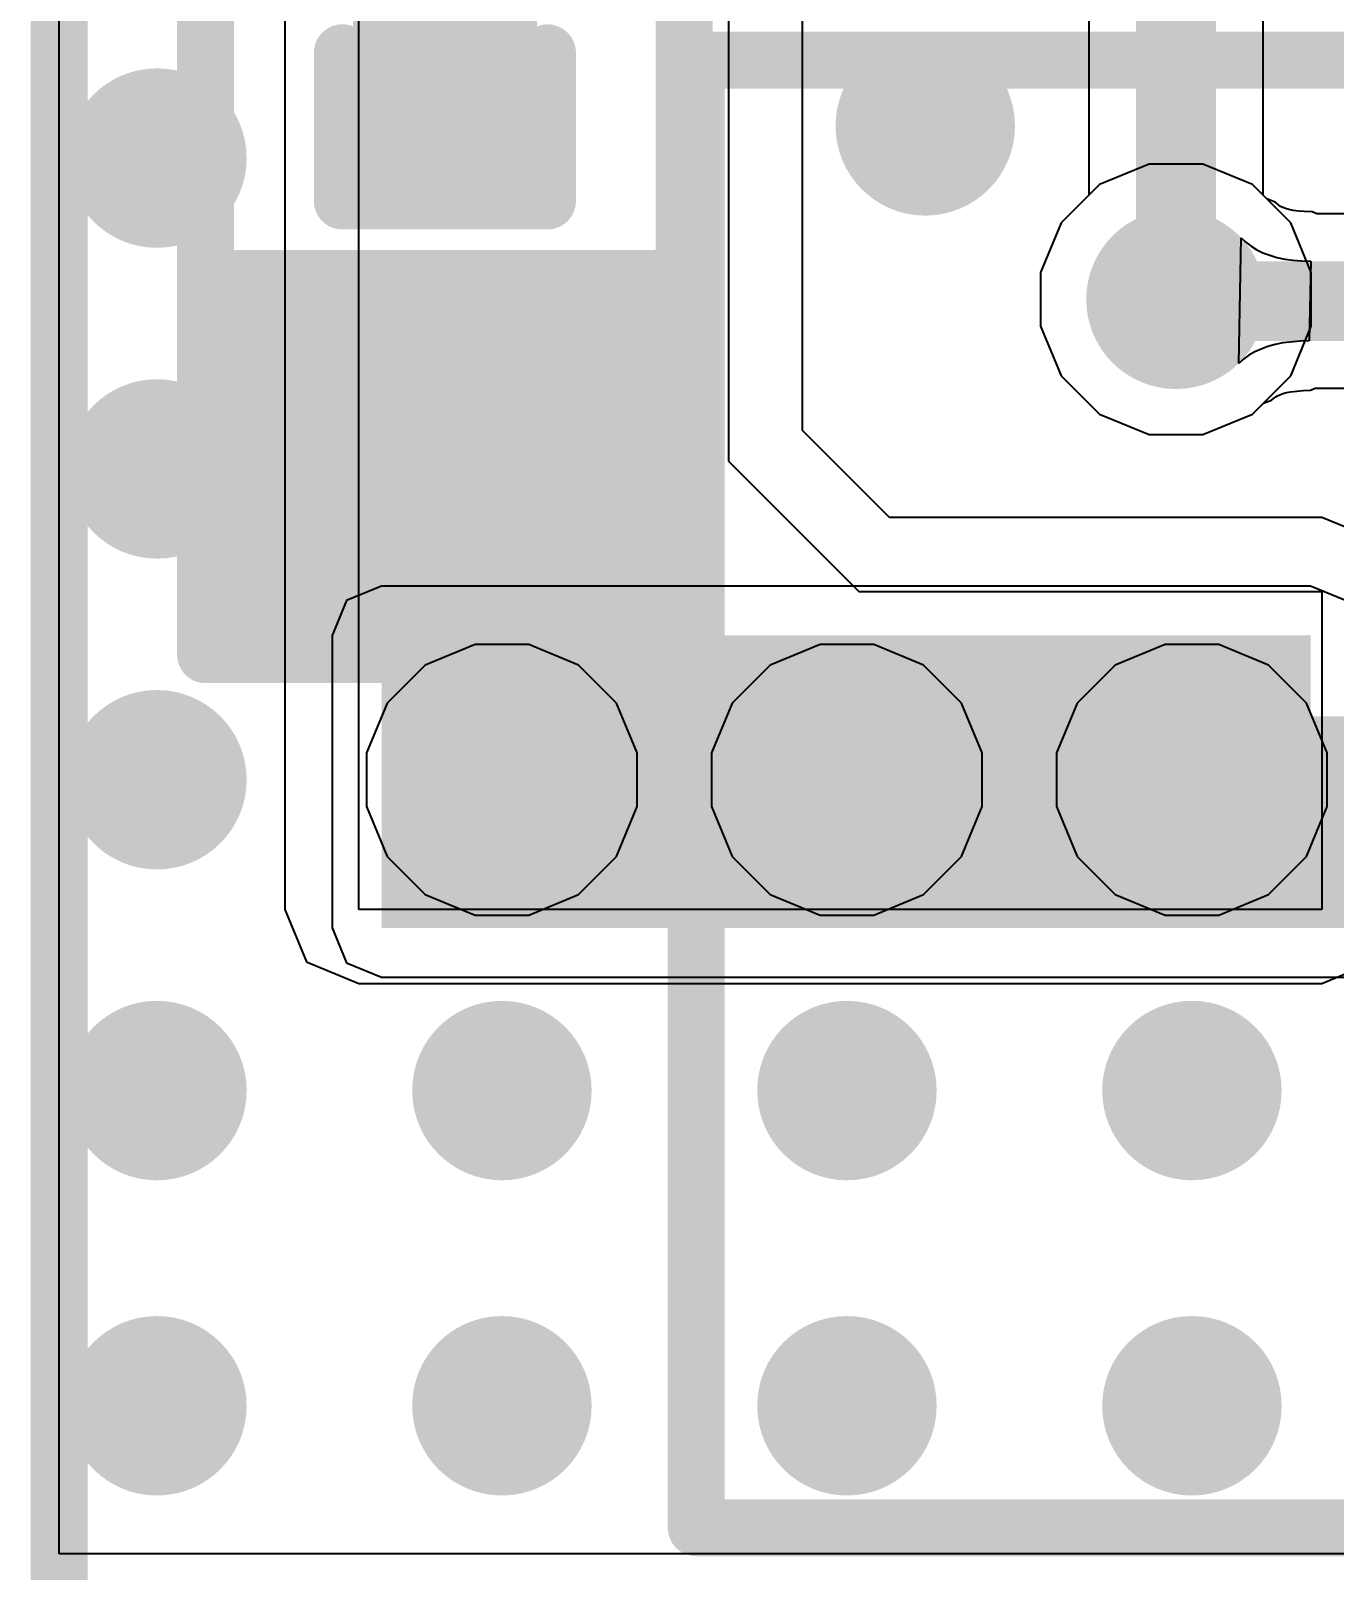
# Model space of a CAD drawing. Header units: millimetres. Extents: x -6 to 110, y 0 to 86.
# Drawn here: x -0.063 to 2.842, y 5.069 to 8.5 of the extents above; entities that cross this region are included whole.
import ezdxf

# ---------------------------------------------------------------- set-up
doc = ezdxf.new("R2010")
doc.units = ezdxf.units.MM
for name, color, linetype in [('BottomLayer', 5, 'Continuous'), ('BottomOverlay', 54, 'Continuous'), ('BottomPaste', 16, 'Continuous'), ('BottomSolder', 6, 'Continuous'), ('Mechanical2', 216, 'Continuous'), ('MidLayer1', 16, 'Continuous'), ('MidLayer2', 76, 'Continuous'), ('TopLayer', 1, 'Continuous'), ('TopOverlay', 2, 'Continuous'), ('TopPaste', 8, 'Continuous'), ('TopSolder', 216, 'Continuous'), ('ViaHoleLayer', 16, 'Continuous')]:
    doc.layers.add(name, color=color, linetype=linetype)
doc.styles.add('Arial', font='', dxfattribs={"height": 0.2})
doc.styles.get('Arial').set_extended_font_data('Arial')

# ---------------------------------------------------------------- blocks, each defined once
blk = doc.blocks.new('CAP_0201_B_6')
at = {"layer": 'BottomLayer'}
for points in [[(-0.45, 0.15), (-0.15, 0.15), (-0.15, -0.15), (-0.45, -0.15)], [(0.15, 0.15), (0.45, 0.15), (0.45, -0.15), (0.15, -0.15)]]:
    blk.add_hatch(color=5, dxfattribs=at).paths.add_polyline_path(points)
at = {"layer": 'BottomPaste'}
for points in [[(-0.45, 0.15), (-0.15, 0.15), (-0.15, -0.15), (-0.45, -0.15)], [(0.15, 0.15), (0.45, 0.15), (0.45, -0.15), (0.15, -0.15)]]:
    blk.add_hatch(color=16, dxfattribs=at).paths.add_polyline_path(points)
at = {"layer": 'BottomSolder'}
for points in [[(-0.505, 0.205), (-0.095, 0.205), (-0.095, -0.205), (-0.505, -0.205)], [(0.095, 0.205), (0.505, 0.205), (0.505, -0.205), (0.095, -0.205)]]:
    blk.add_hatch(color=6, dxfattribs=at).paths.add_polyline_path(points)
at = {"layer": 'BottomOverlay', "const_width": 0.127}
for points in [[(-0.5334, 0.2286), (-0.2032, 0.2286)], [(-0.5334, 0.2286), (-0.5334, -0.2286)], [(0.2032, 0.2286), (0.5334, 0.2286)], [(0.5334, 0.2286), (0.5334, -0.2286)], [(-0.5334, -0.2286), (-0.2032, -0.2286)], [(0.2032, -0.2286), (0.5334, -0.2286)]]:
    blk.add_lwpolyline(points, dxfattribs=at)
at = {"layer": 'BottomOverlay', "const_width": 0.0635}
for points in [[(-0.5651, 0.2286, 1), (-0.5016, 0.2286, 1)], [(-0.5651, 0.2286, 1), (-0.5016, 0.2286, 1)], [(-0.2349, 0.2286, 1), (-0.1714, 0.2286, 1)], [(0.1714, 0.2286, 1), (0.2349, 0.2286, 1)], [(0.5016, 0.2286, 1), (0.5651, 0.2286, 1)], [(0.5016, 0.2286, 1), (0.5651, 0.2286, 1)], [(-0.5651, -0.2286, 1), (-0.5016, -0.2286, 1)], [(-0.5651, -0.2286, 1), (-0.5016, -0.2286, 1)], [(-0.2349, -0.2286, 1), (-0.1714, -0.2286, 1)], [(0.1714, -0.2286, 1), (0.2349, -0.2286, 1)], [(0.5016, -0.2286, 1), (0.5651, -0.2286, 1)], [(0.5016, -0.2286, 1), (0.5651, -0.2286, 1)]]:
    blk.add_lwpolyline(points, format="xyb", close=True, dxfattribs=at)
blk = doc.blocks.new('R___0603_50')
at = {"layer": 'TopLayer'}
for points in [[(-0.4445, 0.4445), (-0.4445, -0.4445), (-1.0795, -0.4445), (-1.0795, 0.4445)], [(1.0795, 0.4445), (1.0795, -0.4445), (0.4445, -0.4445), (0.4445, 0.4445)]]:
    blk.add_hatch(color=1, dxfattribs=at).paths.add_polyline_path(points)
at = {"layer": 'TopPaste'}
for points in [[(-0.4445, 0.4445), (-0.4445, -0.4445), (-1.0795, -0.4445), (-1.0795, 0.4445)], [(1.0795, 0.4445), (1.0795, -0.4445), (0.4445, -0.4445), (0.4445, 0.4445)]]:
    blk.add_hatch(color=8, dxfattribs=at).paths.add_polyline_path(points)
at = {"layer": 'TopSolder'}
for points in [[(-0.3429, 0.5461), (-0.3429, -0.5461), (-1.1811, -0.5461), (-1.1811, 0.5461)], [(1.1811, 0.5461), (1.1811, -0.5461), (0.3429, -0.5461), (0.3429, 0.5461)]]:
    blk.add_hatch(color=216, dxfattribs=at).paths.add_polyline_path(points)
at = {"layer": 'TopOverlay', "const_width": 0.127}
for points in [[(-1.2446, 0.5334), (1.2446, 0.5334)], [(-1.2446, 0.5334), (-1.2446, -0.5334)], [(1.2446, 0.5334), (1.2446, -0.5334)], [(-1.2446, -0.5334), (1.2446, -0.5334)]]:
    blk.add_lwpolyline(points, dxfattribs=at)
at = {"layer": 'TopOverlay', "const_width": 0.0635}
for points in [[(-1.27635, 0.5334, 1), (-1.21285, 0.5334, 1)], [(-1.27635, 0.5334, 1), (-1.21285, 0.5334, 1)], [(1.21285, 0.5334, 1), (1.27635, 0.5334, 1)], [(1.21285, 0.5334, 1), (1.27635, 0.5334, 1)], [(-1.27635, -0.5334, 1), (-1.21285, -0.5334, 1)], [(-1.27635, -0.5334, 1), (-1.21285, -0.5334, 1)], [(1.21285, -0.5334, 1), (1.27635, -0.5334, 1)], [(1.21285, -0.5334, 1), (1.27635, -0.5334, 1)]]:
    blk.add_lwpolyline(points, format="xyb", close=True, dxfattribs=at)

msp = doc.modelspace()

# ---------------------------------------------------------------- hatches: boundary and pattern name
at = {"layer": 'BottomLayer'}
h = msp.add_hatch(color=5, dxfattribs=at)
edge = h.paths.add_edge_path()
edge.add_arc((1.9304, 8.2884), 0.2, 0, 360)
h = msp.add_hatch(color=5, dxfattribs=at)
edge = h.paths.add_edge_path()
edge.add_arc((0.2177, 8.2166), 0.2, 0, 360)
h = msp.add_hatch(color=5, dxfattribs=at)
edge = h.paths.add_edge_path()
edge.add_arc((2.4892, 7.9018), 0.2, 0, 360)
h = msp.add_hatch(color=5, dxfattribs=at)
edge = h.paths.add_edge_path()
edge.add_arc((0.2177, 7.5238), 0.2, 0, 360)
for points in [[(0.7183, 6.5006), (2.7893, 6.5006), (2.7893, 7.1527), (0.7183, 7.1527)], [(0.7183, 6.5006), (5.5142, 6.5006), (5.5142, 6.9723), (0.7183, 6.9723)]]:
    msp.add_hatch(color=5, dxfattribs=at).paths.add_polyline_path(points)
h = msp.add_hatch(color=5, dxfattribs=at)
edge = h.paths.add_edge_path()
edge.add_arc((0.2177, 6.831), 0.2, 0, 360)
h = msp.add_hatch(color=5, dxfattribs=at)
edge = h.paths.add_edge_path()
edge.add_arc((0.9867, 6.831), 0.2, 0, 360)
h = msp.add_hatch(color=5, dxfattribs=at)
edge = h.paths.add_edge_path()
edge.add_arc((1.7558, 6.831), 0.2, 0, 360)
h = msp.add_hatch(color=5, dxfattribs=at)
edge = h.paths.add_edge_path()
edge.add_arc((2.5248, 6.831), 0.2, 0, 360)
h = msp.add_hatch(color=5, dxfattribs=at)
edge = h.paths.add_edge_path()
edge.add_arc((0.2177, 6.1382), 0.2, 0, 360)
h = msp.add_hatch(color=5, dxfattribs=at)
edge = h.paths.add_edge_path()
edge.add_arc((0.9867, 6.1382), 0.2, 0, 360)
h = msp.add_hatch(color=5, dxfattribs=at)
edge = h.paths.add_edge_path()
edge.add_arc((1.7558, 6.1382), 0.2, 0, 360)
h = msp.add_hatch(color=5, dxfattribs=at)
edge = h.paths.add_edge_path()
edge.add_arc((2.5248, 6.1382), 0.2, 0, 360)
h = msp.add_hatch(color=5, dxfattribs=at)
edge = h.paths.add_edge_path()
edge.add_arc((0.2177, 5.4356), 0.2, 0, 360)
h = msp.add_hatch(color=5, dxfattribs=at)
edge = h.paths.add_edge_path()
edge.add_arc((0.9867, 5.4356), 0.2, 0, 360)
h = msp.add_hatch(color=5, dxfattribs=at)
edge = h.paths.add_edge_path()
edge.add_arc((1.7558, 5.4356), 0.2, 0, 360)
h = msp.add_hatch(color=5, dxfattribs=at)
edge = h.paths.add_edge_path()
edge.add_arc((2.5248, 5.4356), 0.2, 0, 360)
at = {"layer": 'MidLayer1'}
h = msp.add_hatch(color=16, dxfattribs=at)
edge = h.paths.add_edge_path()
edge.add_arc((1.9304, 8.2884), 0.2, 0, 360)
h = msp.add_hatch(color=16, dxfattribs=at)
edge = h.paths.add_edge_path()
edge.add_arc((0.2177, 8.2166), 0.2, 0, 360)
h = msp.add_hatch(color=16, dxfattribs=at)
edge = h.paths.add_edge_path()
edge.add_arc((2.4892, 7.9018), 0.2, 0, 360)
h = msp.add_hatch(color=16, dxfattribs=at)
edge = h.paths.add_edge_path()
edge.add_arc((0.2177, 7.5238), 0.2, 0, 360)
h = msp.add_hatch(color=16, dxfattribs=at)
edge = h.paths.add_edge_path()
edge.add_arc((0.2177, 6.831), 0.2, 0, 360)
h = msp.add_hatch(color=16, dxfattribs=at)
edge = h.paths.add_edge_path()
edge.add_arc((0.9867, 6.831), 0.2, 0, 360)
h = msp.add_hatch(color=16, dxfattribs=at)
edge = h.paths.add_edge_path()
edge.add_arc((1.7558, 6.831), 0.2, 0, 360)
h = msp.add_hatch(color=16, dxfattribs=at)
edge = h.paths.add_edge_path()
edge.add_arc((2.5248, 6.831), 0.2, 0, 360)
h = msp.add_hatch(color=16, dxfattribs=at)
edge = h.paths.add_edge_path()
edge.add_arc((0.2177, 6.1382), 0.2, 0, 360)
h = msp.add_hatch(color=16, dxfattribs=at)
edge = h.paths.add_edge_path()
edge.add_arc((0.9867, 6.1382), 0.2, 0, 360)
h = msp.add_hatch(color=16, dxfattribs=at)
edge = h.paths.add_edge_path()
edge.add_arc((1.7558, 6.1382), 0.2, 0, 360)
h = msp.add_hatch(color=16, dxfattribs=at)
edge = h.paths.add_edge_path()
edge.add_arc((2.5248, 6.1382), 0.2, 0, 360)
h = msp.add_hatch(color=16, dxfattribs=at)
edge = h.paths.add_edge_path()
edge.add_arc((0.2177, 5.4356), 0.2, 0, 360)
h = msp.add_hatch(color=16, dxfattribs=at)
edge = h.paths.add_edge_path()
edge.add_arc((0.9867, 5.4356), 0.2, 0, 360)
h = msp.add_hatch(color=16, dxfattribs=at)
edge = h.paths.add_edge_path()
edge.add_arc((1.7558, 5.4356), 0.2, 0, 360)
h = msp.add_hatch(color=16, dxfattribs=at)
edge = h.paths.add_edge_path()
edge.add_arc((2.5248, 5.4356), 0.2, 0, 360)
at = {"layer": 'MidLayer2'}
h = msp.add_hatch(color=76, dxfattribs=at)
edge = h.paths.add_edge_path()
edge.add_arc((1.9304, 8.2884), 0.2, 0, 360)
h = msp.add_hatch(color=76, dxfattribs=at)
edge = h.paths.add_edge_path()
edge.add_arc((0.2177, 8.2166), 0.2, 0, 360)
h = msp.add_hatch(color=76, dxfattribs=at)
edge = h.paths.add_edge_path()
edge.add_arc((2.4892, 7.9018), 0.2, 0, 360)
h = msp.add_hatch(color=76, dxfattribs=at)
edge = h.paths.add_edge_path()
edge.add_arc((0.2177, 7.5238), 0.2, 0, 360)
h = msp.add_hatch(color=76, dxfattribs=at)
edge = h.paths.add_edge_path()
edge.add_arc((0.2177, 6.831), 0.2, 0, 360)
h = msp.add_hatch(color=76, dxfattribs=at)
edge = h.paths.add_edge_path()
edge.add_arc((0.9867, 6.831), 0.2, 0, 360)
h = msp.add_hatch(color=76, dxfattribs=at)
edge = h.paths.add_edge_path()
edge.add_arc((1.7558, 6.831), 0.2, 0, 360)
h = msp.add_hatch(color=76, dxfattribs=at)
edge = h.paths.add_edge_path()
edge.add_arc((2.5248, 6.831), 0.2, 0, 360)
h = msp.add_hatch(color=76, dxfattribs=at)
edge = h.paths.add_edge_path()
edge.add_arc((0.2177, 6.1382), 0.2, 0, 360)
h = msp.add_hatch(color=76, dxfattribs=at)
edge = h.paths.add_edge_path()
edge.add_arc((0.9867, 6.1382), 0.2, 0, 360)
h = msp.add_hatch(color=76, dxfattribs=at)
edge = h.paths.add_edge_path()
edge.add_arc((1.7558, 6.1382), 0.2, 0, 360)
h = msp.add_hatch(color=76, dxfattribs=at)
edge = h.paths.add_edge_path()
edge.add_arc((2.5248, 6.1382), 0.2, 0, 360)
h = msp.add_hatch(color=76, dxfattribs=at)
edge = h.paths.add_edge_path()
edge.add_arc((0.2177, 5.4356), 0.2, 0, 360)
h = msp.add_hatch(color=76, dxfattribs=at)
edge = h.paths.add_edge_path()
edge.add_arc((0.9867, 5.4356), 0.2, 0, 360)
h = msp.add_hatch(color=76, dxfattribs=at)
edge = h.paths.add_edge_path()
edge.add_arc((1.7558, 5.4356), 0.2, 0, 360)
h = msp.add_hatch(color=76, dxfattribs=at)
edge = h.paths.add_edge_path()
edge.add_arc((2.5248, 5.4356), 0.2, 0, 360)
at = {"layer": 'TopLayer'}
h = msp.add_hatch(color=1, dxfattribs=at)
edge = h.paths.add_edge_path()
edge.add_arc((1.9304, 8.2884), 0.2, 0, 360)
h = msp.add_hatch(color=1, dxfattribs=at)
edge = h.paths.add_edge_path()
edge.add_arc((0.2177, 8.2166), 0.2, 0, 360)
h = msp.add_hatch(color=1, dxfattribs=at)
edge = h.paths.add_edge_path()
edge.add_arc((2.4892, 7.9018), 0.2, 0, 360)
h = msp.add_hatch(color=1, dxfattribs=at)
edge = h.paths.add_edge_path()
edge.add_arc((0.2177, 7.5238), 0.2, 0, 360)
h = msp.add_hatch(color=1, dxfattribs=at)
edge = h.paths.add_edge_path()
edge.add_arc((0.2177, 6.831), 0.2, 0, 360)
h = msp.add_hatch(color=1, dxfattribs=at)
edge = h.paths.add_edge_path()
edge.add_arc((0.9867, 6.831), 0.2, 0, 360)
h = msp.add_hatch(color=1, dxfattribs=at)
edge = h.paths.add_edge_path()
edge.add_arc((1.7558, 6.831), 0.2, 0, 360)
h = msp.add_hatch(color=1, dxfattribs=at)
edge = h.paths.add_edge_path()
edge.add_arc((2.5248, 6.831), 0.2, 0, 360)
h = msp.add_hatch(color=1, dxfattribs=at)
edge = h.paths.add_edge_path()
edge.add_arc((0.2177, 6.1382), 0.2, 0, 360)
h = msp.add_hatch(color=1, dxfattribs=at)
edge = h.paths.add_edge_path()
edge.add_arc((0.9867, 6.1382), 0.2, 0, 360)
h = msp.add_hatch(color=1, dxfattribs=at)
edge = h.paths.add_edge_path()
edge.add_arc((1.7558, 6.1382), 0.2, 0, 360)
h = msp.add_hatch(color=1, dxfattribs=at)
edge = h.paths.add_edge_path()
edge.add_arc((2.5248, 6.1382), 0.2, 0, 360)
h = msp.add_hatch(color=1, dxfattribs=at)
edge = h.paths.add_edge_path()
edge.add_arc((0.2177, 5.4356), 0.2, 0, 360)
h = msp.add_hatch(color=1, dxfattribs=at)
edge = h.paths.add_edge_path()
edge.add_arc((0.9867, 5.4356), 0.2, 0, 360)
h = msp.add_hatch(color=1, dxfattribs=at)
edge = h.paths.add_edge_path()
edge.add_arc((1.7558, 5.4356), 0.2, 0, 360)
h = msp.add_hatch(color=1, dxfattribs=at)
edge = h.paths.add_edge_path()
edge.add_arc((2.5248, 5.4356), 0.2, 0, 360)
at = {"layer": 'ViaHoleLayer'}
h = msp.add_hatch(color=16, dxfattribs=at)
edge = h.paths.add_edge_path()
edge.add_arc((1.9304, 8.2884), 0.1, 0, 360)
h = msp.add_hatch(color=16, dxfattribs=at)
edge = h.paths.add_edge_path()
edge.add_arc((0.2177, 8.2166), 0.1, 0, 360)
h = msp.add_hatch(color=16, dxfattribs=at)
edge = h.paths.add_edge_path()
edge.add_arc((2.4892, 7.9018), 0.1, 0, 360)
h = msp.add_hatch(color=16, dxfattribs=at)
edge = h.paths.add_edge_path()
edge.add_arc((0.2177, 7.5238), 0.1, 0, 360)
h = msp.add_hatch(color=16, dxfattribs=at)
edge = h.paths.add_edge_path()
edge.add_arc((0.2177, 6.831), 0.1, 0, 360)
h = msp.add_hatch(color=16, dxfattribs=at)
edge = h.paths.add_edge_path()
edge.add_arc((0.9867, 6.831), 0.1, 0, 360)
h = msp.add_hatch(color=16, dxfattribs=at)
edge = h.paths.add_edge_path()
edge.add_arc((1.7558, 6.831), 0.1, 0, 360)
h = msp.add_hatch(color=16, dxfattribs=at)
edge = h.paths.add_edge_path()
edge.add_arc((2.5248, 6.831), 0.1, 0, 360)
h = msp.add_hatch(color=16, dxfattribs=at)
edge = h.paths.add_edge_path()
edge.add_arc((0.2177, 6.1382), 0.1, 0, 360)
h = msp.add_hatch(color=16, dxfattribs=at)
edge = h.paths.add_edge_path()
edge.add_arc((0.9867, 6.1382), 0.1, 0, 360)
h = msp.add_hatch(color=16, dxfattribs=at)
edge = h.paths.add_edge_path()
edge.add_arc((1.7558, 6.1382), 0.1, 0, 360)
h = msp.add_hatch(color=16, dxfattribs=at)
edge = h.paths.add_edge_path()
edge.add_arc((2.5248, 6.1382), 0.1, 0, 360)
h = msp.add_hatch(color=16, dxfattribs=at)
edge = h.paths.add_edge_path()
edge.add_arc((0.2177, 5.4356), 0.1, 0, 360)
h = msp.add_hatch(color=16, dxfattribs=at)
edge = h.paths.add_edge_path()
edge.add_arc((0.9867, 5.4356), 0.1, 0, 360)
h = msp.add_hatch(color=16, dxfattribs=at)
edge = h.paths.add_edge_path()
edge.add_arc((1.7558, 5.4356), 0.1, 0, 360)
h = msp.add_hatch(color=16, dxfattribs=at)
edge = h.paths.add_edge_path()
edge.add_arc((2.5248, 5.4356), 0.1, 0, 360)

# ---------------------------------------------------------------- linework, layer by layer
at = {"layer": 'BottomLayer'}
for p, q in [((0, 5.1054), (0, 26.5741)), ((2.4292, 8.2034), (2.3184, 8.1575)), ((2.5492, 8.2034), (2.4292, 8.2034)), ((2.66, 8.1575), (2.5492, 8.2034)), ((2.3184, 8.1575), (2.2335, 8.0726)), ((2.6915, 8.126), (2.66, 8.1575)), ((2.7106, 8.1187), (2.6915, 8.126)), ((2.7167, 8.1128), (2.7106, 8.1187)), ((2.7192, 8.1109), (2.7167, 8.1128)), ((2.7225, 8.1088), (2.7192, 8.1109)), ((2.7272, 8.1065), (2.7225, 8.1088)), ((2.7333, 8.1042), (2.7272, 8.1065)), ((2.7411, 8.1019), (2.7333, 8.1042)), ((2.7507, 8.0999), (2.7411, 8.1019)), ((2.7621, 8.0983), (2.7507, 8.0999)), ((2.7753, 8.0972), (2.7621, 8.0983)), ((2.2335, 8.0726), (2.1876, 7.9618)), ((2.793, 8.0968), (2.7753, 8.0972)), ((2.8034, 8.0922), (2.793, 8.0968)), ((3.4285, 8.0922), (2.8034, 8.0922)), ((2.6293, 7.7591), (2.6347, 8.039)), ((2.6347, 8.039), (2.6451, 8.0291)), ((2.6451, 8.0291), (2.6567, 8.0202)), ((2.6567, 8.0202), (2.6694, 8.0124)), ((2.6694, 8.0124), (2.6832, 8.0056)), ((2.6832, 8.0056), (2.6982, 7.9999)), ((2.6982, 7.9999), (2.7143, 7.9952)), ((2.7143, 7.9952), (2.7316, 7.9915)), ((2.1876, 7.9618), (2.1876, 7.8418)), ((2.7316, 7.9915), (2.75, 7.9889)), ((2.75, 7.9889), (2.7695, 7.9874)), ((2.7695, 7.9874), (2.7902, 7.9868)), ((2.7902, 7.9868), (2.7864, 7.809)), ((2.1876, 7.8418), (2.2335, 7.731)), ((2.6789, 7.791), (2.6648, 7.7846)), ((2.694, 7.7965), (2.6789, 7.791)), ((2.7103, 7.801), (2.694, 7.7965)), ((2.7277, 7.8045), (2.7103, 7.801)), ((2.7657, 7.8085), (2.7277, 7.8045)), ((2.7864, 7.809), (2.7657, 7.8085)), ((2.64, 7.7686), (2.6293, 7.7591)), ((2.6519, 7.7771), (2.64, 7.7686)), ((2.6648, 7.7846), (2.6519, 7.7771)), ((2.2335, 7.731), (2.3184, 7.6461)), ((2.7116, 7.6846), (2.7155, 7.6868)), ((2.7155, 7.6868), (2.7208, 7.6893)), ((2.7208, 7.6893), (2.7275, 7.6917)), ((2.7275, 7.6917), (2.7358, 7.694)), ((2.7358, 7.694), (2.7443, 7.6957)), ((2.7443, 7.6957), (2.7728, 7.6987)), ((2.7728, 7.6987), (2.789, 7.6991)), ((2.789, 7.6991), (2.7994, 7.7037)), ((2.7994, 7.7037), (3.537, 7.7037)), ((2.66, 7.6461), (2.6846, 7.6706)), ((2.6846, 7.6706), (2.7021, 7.6767)), ((2.7021, 7.6767), (2.7087, 7.6825)), ((2.7087, 7.6825), (2.7116, 7.6846)), ((2.3184, 7.6461), (2.4292, 7.6002)), ((2.5492, 7.6002), (2.66, 7.6461)), ((2.4292, 7.6002), (2.5492, 7.6002)), ((0.7183, 7.2626), (0.6406, 7.2304)), ((2.7893, 7.2626), (0.7183, 7.2626)), ((2.867, 7.2304), (2.7893, 7.2626)), ((0.6406, 7.2304), (0.6083, 7.1527)), ((0.6083, 7.1527), (0.6083, 6.5006)), ((0.6083, 6.5006), (0.6406, 6.4228)), ((0.6406, 6.4228), (0.7183, 6.3906)), ((0.7183, 6.3906), (5.5142, 6.3906)), ((7.4193, 5.1054), (0, 5.1054))]:
    msp.add_line(p, q, dxfattribs=at)
at = {"layer": 'BottomLayer', "const_width": 0.1778}
for points in [[(2.4892, 7.9018), (2.4931, 7.8979)], [(2.4931, 7.8979), (3.537, 7.8979)]]:
    msp.add_lwpolyline(points, dxfattribs=at)
at = {"layer": 'BottomLayer', "const_width": 0.0889}
for points in [[(2.4447, 7.9018, 1), (2.5337, 7.9018, 1)], [(2.4486, 7.8979, 1), (2.5375, 7.8979, 1)], [(2.4486, 7.8979, 1), (2.5375, 7.8979, 1)]]:
    msp.add_lwpolyline(points, format="xyb", close=True, dxfattribs=at)
at = {"layer": 'BottomOverlay', "const_width": 0.127}
for points in [[(1.4198, 8.4352), (8.6812, 8.4352)], [(1.4198, 5.1639), (1.4198, 8.4352)], [(1.4198, 5.1639), (8.6812, 5.1639)]]:
    msp.add_lwpolyline(points, dxfattribs=at)
at = {"layer": 'BottomOverlay', "const_width": 0.0635}
for points in [[(1.3881, 8.4352, 1), (1.4516, 8.4352, 1)], [(1.3881, 8.4352, 1), (1.4516, 8.4352, 1)], [(1.3881, 5.1639, 1), (1.4516, 5.1639, 1)], [(1.3881, 5.1639, 1), (1.4516, 5.1639, 1)]]:
    msp.add_lwpolyline(points, format="xyb", close=True, dxfattribs=at)
at = {"layer": 'Mechanical2', "const_width": 0.127}
msp.add_lwpolyline([(0, -0.101), (0, 34.899)], dxfattribs=at)
at = {"layer": 'MidLayer1'}
for p, q in [((0, 5.1054), (0, 26.5669)), ((0.5027, 9.2799), (0.5027, 6.5421)), ((0.6677, 6.5421), (0.6677, 9.2799)), ((1.4914, 8.7304), (1.4915, 7.5414)), ((1.6564, 7.6097), (1.6564, 8.6621)), ((2.4292, 8.2034), (2.3184, 8.1575)), ((2.5492, 8.2034), (2.4292, 8.2034)), ((2.66, 8.1575), (2.5492, 8.2034)), ((2.3184, 8.1575), (2.2335, 8.0726)), ((2.7449, 8.0726), (2.66, 8.1575)), ((2.2335, 8.0726), (2.1876, 7.9618)), ((2.7908, 7.9618), (2.7449, 8.0726)), ((2.1876, 7.9618), (2.1876, 7.8418)), ((2.7908, 7.8418), (2.7908, 7.9618)), ((2.1876, 7.8418), (2.2335, 7.731)), ((2.7449, 7.731), (2.7908, 7.8418)), ((2.2335, 7.731), (2.3184, 7.6461)), ((2.66, 7.6461), (2.7449, 7.731)), ((2.3184, 7.6461), (2.4292, 7.6002)), ((2.5492, 7.6002), (2.66, 7.6461)), ((1.8504, 7.4158), (1.6564, 7.6097)), ((2.4292, 7.6002), (2.5492, 7.6002)), ((1.4915, 7.5414), (1.7821, 7.2508)), ((2.8147, 7.4158), (1.8504, 7.4158)), ((2.9313, 7.3675), (2.8147, 7.4158)), ((1.7821, 7.2508), (2.8147, 7.2508)), ((2.8147, 7.2508), (2.8147, 6.5421)), ((0.5027, 6.5421), (0.551, 6.4255)), ((2.8147, 6.5421), (0.6677, 6.5421)), ((0.551, 6.4255), (0.6677, 6.3772)), ((2.8147, 6.3772), (2.9313, 6.4255)), ((0.6677, 6.3772), (2.8147, 6.3772)), ((30.2479, 5.1054), (0, 5.1054))]:
    msp.add_line(p, q, dxfattribs=at)
at = {"layer": 'MidLayer2'}
for p, q in [((0, 5.1054), (0, 26.5669)), ((2.4292, 8.2034), (2.3184, 8.1575)), ((2.5492, 8.2034), (2.4292, 8.2034)), ((2.66, 8.1575), (2.5492, 8.2034)), ((2.3184, 8.1575), (2.2335, 8.0726)), ((2.7449, 8.0726), (2.66, 8.1575)), ((2.2335, 8.0726), (2.1876, 7.9618)), ((2.7908, 7.9618), (2.7449, 8.0726)), ((2.1876, 7.9618), (2.1876, 7.8418)), ((2.7908, 7.8418), (2.7908, 7.9618)), ((2.1876, 7.8418), (2.2335, 7.731)), ((2.7449, 7.731), (2.7908, 7.8418)), ((2.2335, 7.731), (2.3184, 7.6461)), ((2.66, 7.6461), (2.7449, 7.731)), ((2.3184, 7.6461), (2.4292, 7.6002)), ((2.5492, 7.6002), (2.66, 7.6461)), ((2.4292, 7.6002), (2.5492, 7.6002)), ((0.9268, 7.1326), (0.8159, 7.0866)), ((1.0467, 7.1326), (0.9268, 7.1326)), ((1.1576, 7.0866), (1.0467, 7.1326)), ((1.6958, 7.1326), (1.5849, 7.0866)), ((1.8158, 7.1326), (1.6958, 7.1326)), ((1.9266, 7.0866), (1.8158, 7.1326)), ((2.4648, 7.1326), (2.354, 7.0866)), ((2.5848, 7.1326), (2.4648, 7.1326)), ((2.6957, 7.0866), (2.5848, 7.1326)), ((0.8159, 7.0866), (0.7311, 7.0018)), ((1.2424, 7.0018), (1.1576, 7.0866)), ((1.5849, 7.0866), (1.5001, 7.0018)), ((2.0115, 7.0018), (1.9266, 7.0866)), ((2.354, 7.0866), (2.2691, 7.0018)), ((2.7805, 7.0018), (2.6957, 7.0866)), ((0.7311, 7.0018), (0.6851, 6.891)), ((1.2883, 6.891), (1.2424, 7.0018)), ((1.5001, 7.0018), (1.4542, 6.891)), ((2.0574, 6.891), (2.0115, 7.0018)), ((2.2691, 7.0018), (2.2232, 6.891)), ((2.8264, 6.891), (2.7805, 7.0018)), ((0.6851, 6.891), (0.6851, 6.771)), ((1.2883, 6.771), (1.2883, 6.891)), ((1.4542, 6.891), (1.4542, 6.771)), ((2.0574, 6.771), (2.0574, 6.891)), ((2.2232, 6.891), (2.2232, 6.771)), ((2.8264, 6.771), (2.8264, 6.891)), ((0.6851, 6.771), (0.7311, 6.6601)), ((1.2424, 6.6601), (1.2883, 6.771)), ((1.4542, 6.771), (1.5001, 6.6601)), ((2.0115, 6.6601), (2.0574, 6.771)), ((2.2232, 6.771), (2.2691, 6.6601)), ((2.7805, 6.6601), (2.8264, 6.771)), ((0.7311, 6.6601), (0.8159, 6.5753)), ((1.1576, 6.5753), (1.2424, 6.6601)), ((1.5001, 6.6601), (1.5849, 6.5753)), ((1.9266, 6.5753), (2.0115, 6.6601)), ((2.2691, 6.6601), (2.354, 6.5753)), ((2.6957, 6.5753), (2.7805, 6.6601)), ((0.8159, 6.5753), (0.9268, 6.5294)), ((1.0467, 6.5294), (1.1576, 6.5753)), ((1.5849, 6.5753), (1.6958, 6.5294)), ((1.8158, 6.5294), (1.9266, 6.5753)), ((2.354, 6.5753), (2.4648, 6.5294)), ((2.5848, 6.5294), (2.6957, 6.5753)), ((0.9268, 6.5294), (1.0467, 6.5294)), ((1.6958, 6.5294), (1.8158, 6.5294)), ((2.4648, 6.5294), (2.5848, 6.5294)), ((30.2479, 5.1054), (0, 5.1054))]:
    msp.add_line(p, q, dxfattribs=at)
at = {"layer": 'TopLayer'}
for p, q in [((0, 5.1054), (0, 26.5669)), ((2.6834, 8.1341), (2.6834, 8.9433)), ((2.295, 8.8628), (2.295, 8.1341)), ((2.295, 8.1341), (2.2335, 8.0726)), ((2.7449, 8.0726), (2.6834, 8.1341)), ((2.2335, 8.0726), (2.1876, 7.9618)), ((2.7908, 7.9618), (2.7449, 8.0726)), ((2.1876, 7.9618), (2.1876, 7.8418)), ((2.7908, 7.8418), (2.7908, 7.9618)), ((2.1876, 7.8418), (2.2335, 7.731)), ((2.7449, 7.731), (2.7908, 7.8418)), ((2.2335, 7.731), (2.3184, 7.6461)), ((2.66, 7.6461), (2.7449, 7.731)), ((2.3184, 7.6461), (2.4292, 7.6002)), ((2.5492, 7.6002), (2.66, 7.6461)), ((2.4292, 7.6002), (2.5492, 7.6002)), ((0.9268, 7.1326), (0.8159, 7.0866)), ((1.0467, 7.1326), (0.9268, 7.1326)), ((1.1576, 7.0866), (1.0467, 7.1326)), ((1.6958, 7.1326), (1.5849, 7.0866)), ((1.8158, 7.1326), (1.6958, 7.1326)), ((1.9266, 7.0866), (1.8158, 7.1326)), ((2.4648, 7.1326), (2.354, 7.0866)), ((2.5848, 7.1326), (2.4648, 7.1326)), ((2.6957, 7.0866), (2.5848, 7.1326)), ((0.8159, 7.0866), (0.7311, 7.0018)), ((1.2424, 7.0018), (1.1576, 7.0866)), ((1.5849, 7.0866), (1.5001, 7.0018)), ((2.0115, 7.0018), (1.9266, 7.0866)), ((2.354, 7.0866), (2.2691, 7.0018)), ((2.7805, 7.0018), (2.6957, 7.0866)), ((0.7311, 7.0018), (0.6851, 6.891)), ((1.2883, 6.891), (1.2424, 7.0018)), ((1.5001, 7.0018), (1.4542, 6.891)), ((2.0574, 6.891), (2.0115, 7.0018)), ((2.2691, 7.0018), (2.2232, 6.891)), ((2.8264, 6.891), (2.7805, 7.0018)), ((0.6851, 6.891), (0.6851, 6.771)), ((1.2883, 6.771), (1.2883, 6.891)), ((1.4542, 6.891), (1.4542, 6.771)), ((2.0574, 6.771), (2.0574, 6.891)), ((2.2232, 6.891), (2.2232, 6.771)), ((2.8264, 6.771), (2.8264, 6.891)), ((0.6851, 6.771), (0.7311, 6.6601)), ((1.2424, 6.6601), (1.2883, 6.771)), ((1.4542, 6.771), (1.5001, 6.6601)), ((2.0115, 6.6601), (2.0574, 6.771)), ((2.2232, 6.771), (2.2691, 6.6601)), ((2.7805, 6.6601), (2.8264, 6.771)), ((0.7311, 6.6601), (0.8159, 6.5753)), ((1.1576, 6.5753), (1.2424, 6.6601)), ((1.5001, 6.6601), (1.5849, 6.5753)), ((1.9266, 6.5753), (2.0115, 6.6601)), ((2.2691, 6.6601), (2.354, 6.5753)), ((2.6957, 6.5753), (2.7805, 6.6601)), ((0.8159, 6.5753), (0.9268, 6.5294)), ((1.0467, 6.5294), (1.1576, 6.5753)), ((1.5849, 6.5753), (1.6958, 6.5294)), ((1.8158, 6.5294), (1.9266, 6.5753)), ((2.354, 6.5753), (2.4648, 6.5294)), ((2.5848, 6.5294), (2.6957, 6.5753)), ((0.9268, 6.5294), (1.0467, 6.5294)), ((1.6958, 6.5294), (1.8158, 6.5294)), ((2.4648, 6.5294), (2.5848, 6.5294)), ((30.2479, 5.1054), (0, 5.1054))]:
    msp.add_line(p, q, dxfattribs=at)
at = {"layer": 'TopLayer', "const_width": 0.1778}
msp.add_lwpolyline([(2.4892, 7.9018), (2.4892, 8.9433)], dxfattribs=at)
at = {"layer": 'TopLayer', "const_width": 0.0889}
msp.add_lwpolyline([(2.4447, 7.9018, 1), (2.5337, 7.9018, 1)], format="xyb", close=True, dxfattribs=at)

# ---------------------------------------------------------------- block references
at = {"rotation": 90}
for name, p in [('R___0603_50', (0.8596, 8.3544)), ('CAP_0201_B_6', (0.8596, 8.6544))]:
    msp.add_blockref(name, p, dxfattribs=at)

# ---------------------------------------------------------------- texts
at = {"layer": 'BottomOverlay', "style": 'Arial', "text_generation_flag": 2}
msp.add_text('C30', height=0.508, rotation=270, dxfattribs=at).set_placement((0.7367, 6.5873))

doc.saveas('drawing.dxf')
